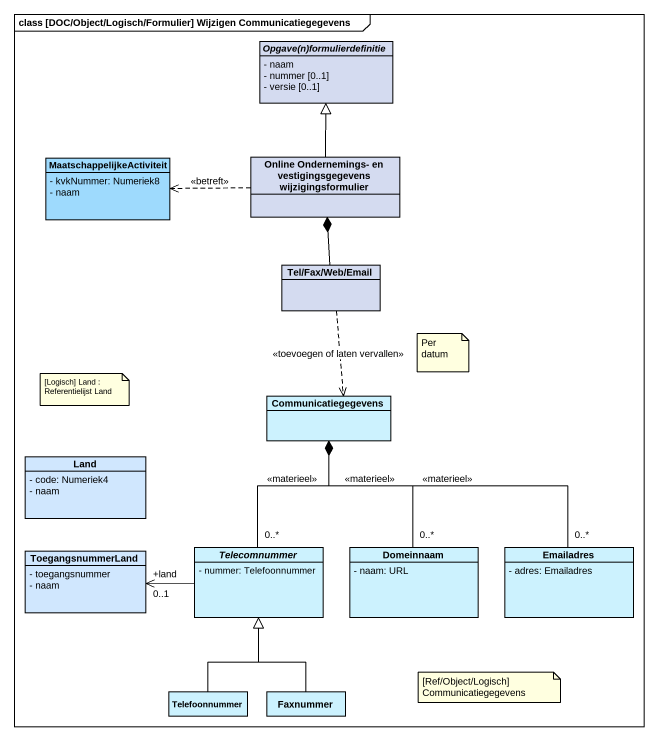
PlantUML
@startuml
mainframe class [DOC/Object/Logisch/Formulier] Wijzigen Communicatiegegevens
hide circle
hide empty members
skinparam classAttributeIconSize 0
abstract class "Opgave(n)formulierdefinitie" as Opgave_n_formulierdefinitie #D4DBF0 {
  - naam
  - nummer [0..1]
  - versie [0..1]
}
class MaatschappelijkeActiviteit #9EDAFD {
  - kvkNummer: Numeriek8
  - naam
}
class "Online Ondernemings- en vestigingsgegevens wijzigingsformulier" as Online_Ondernemings_en #D4DBF0
class "Tel/Fax/Web/Email" as Tel_Fax_Web_Email #D4DBF0
class Communicatiegegevens #CCF2FE
class Land #D0E7FE {
  - code: Numeriek4
  - naam
}
class ToegangsnummerLand #D0E7FE {
  - toegangsnummer
  - naam
}
abstract class Telecomnummer #CCF2FE {
  - nummer: Telefoonnummer
}
class Domeinnaam #CCF2FE {
  - naam: URL
}
class Emailadres #CCF2FE {
  - adres: Emailadres
}
class Telefoonnummer #CCF2FE
class Faxnummer #CCF2FE
Online_Ondernemings_en -up-|> Opgave_n_formulierdefinitie
Online_Ondernemings_en .left.> MaatschappelijkeActiviteit : <<betreft>>
Tel_Fax_Web_Email -up-* Online_Ondernemings_en
Tel_Fax_Web_Email ..> Communicatiegegevens : <<toevoegen of laten vervallen>>
Telecomnummer "0..*" -up-* Communicatiegegevens : <<materieel>>
Telecomnummer -left-> "+land\n0..1" ToegangsnummerLand
Domeinnaam "0..*" -up-* Communicatiegegevens : <<materieel>>
Emailadres "0..*" -up-* Communicatiegegevens : <<materieel>>
Telefoonnummer -up-|> Telecomnummer
Faxnummer -up-|> Telecomnummer
note as N1
  Per datum
end note
note as N2
  [Logisch] Land : Referentielijst Land
end note
note as N3
  [Ref/Object/Logisch] Communicatiegegevens
end note
@enduml
